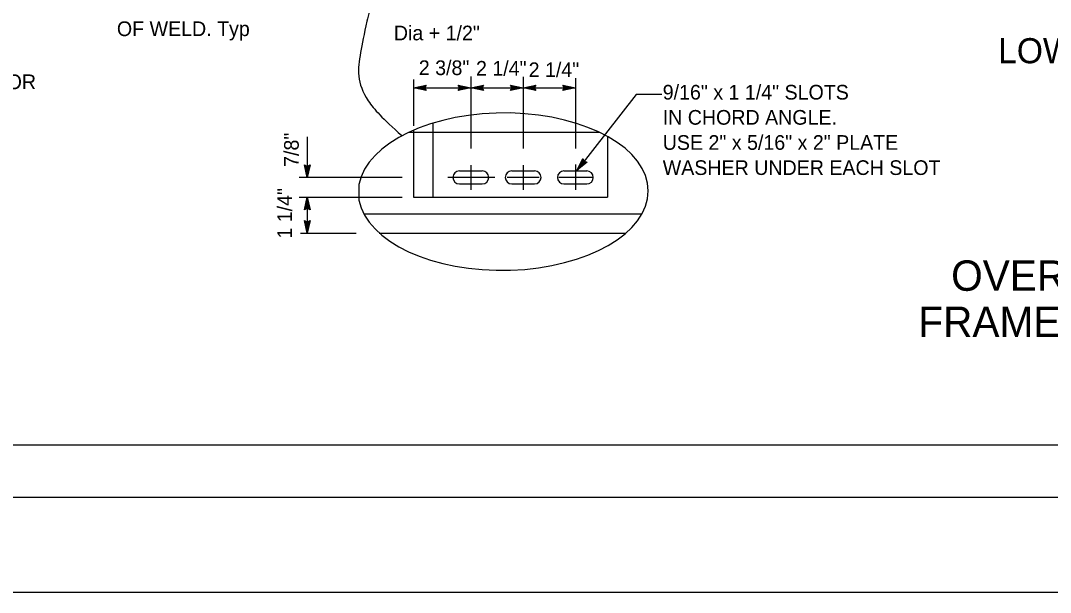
# Model space of a CAD drawing. Extents: x -894 to 866, y -476 to 714.
# Drawn here: x -43.9 to 447.8, y -476.4 to -203.5 of the extents above; entities that cross this region are included whole.
import ezdxf

# ---------------------------------------------------------------- set-up
doc = ezdxf.new("R2010")
doc.units = 0
for name, color, linetype in [('1 Control', 7, 'Continuous'), ('10 Sheet Format', 7, 'Continuous'), ('56 Stage 3 Anno', 7, 'Continuous'), ('57 Undefined', 7, 'Continuous'), ('60 Nongeo Data', 7, 'Continuous')]:
    doc.layers.add(name, color=color, linetype=linetype)

msp = doc.modelspace()

# ---------------------------------------------------------------- linework, layer by layer
at = {"layer": '1 Control'}
for p, q in [((171.06, -230.21), (171.06, -264.6)), ((196.02, -230.34), (196.02, -264.6)), ((220.98, -231), (220.98, -264.6)), ((171.06, -272.52), (171.06, -284.23)), ((196.02, -272.49), (196.02, -284.22)), ((220.98, -272.24), (220.98, -284.23)), ((138.2, -278.36), (89.16, -278.36)), ((182.47, -278.36), (160.03, -278.36)), ((203.65, -278.36), (188.41, -278.36)), ((229.01, -278.36), (213.04, -278.36))]:
    msp.add_line(p, q, dxfattribs=at)
at = {"layer": '10 Sheet Format'}
for p, q in [((-813.45, -406.04), (811.55, -406.04)), ((-863.46, -431.04), (836.55, -431.04))]:
    msp.add_line(p, q, dxfattribs=at)
for points in [[(-894.04, 713.56), (865.96, 713.56), (865.96, -476.44), (-894.04, -476.44)], [(-894.04, 713.56), (865.96, 713.56), (865.96, -476.44), (-894.04, -476.44)], [(-863.46, -431.04), (836.55, -431.04), (836.55, 668.96), (-863.46, 668.96)]]:
    msp.add_lwpolyline(points, close=True, dxfattribs=at)
at = {"layer": '56 Stage 3 Anno'}
for p, q in [((143.75, -231.66), (143.75, -253.69)), ((143.75, -235.61), (149.75, -234.28)), ((143.75, -235.61), (171.06, -235.61)), ((149.75, -236.95), (143.75, -235.61)), ((143.75, -235.61), (143.75, -235.61)), ((149.54, -236.59), (145.13, -235.61)), ((145.14, -235.6), (149.52, -234.64)), ((146.52, -235.61), (149.34, -234.98)), ((149.3, -236.23), (146.52, -235.61)), ((147.9, -235.61), (149.11, -235.34)), ((149.13, -235.89), (147.9, -235.61)), ((149.75, -234.28), (148.95, -235.61)), ((148.95, -235.61), (149.75, -236.95)), ((149.75, -234.28), (149.75, -234.28)), ((165.86, -235.61), (165.06, -234.27)), ((165.06, -234.27), (165.06, -234.27)), ((165.06, -234.27), (171.06, -235.61)), ((171.06, -235.61), (165.06, -236.94)), ((165.06, -236.94), (165.86, -235.61)), ((165.28, -234.62), (169.68, -235.61)), ((169.67, -235.61), (165.3, -236.58)), ((168.3, -235.61), (165.47, -236.23)), ((165.51, -234.98), (168.3, -235.61)), ((165.69, -235.33), (166.92, -235.6)), ((166.92, -235.6), (165.71, -235.87)), ((171.06, -235.61), (177.06, -234.28)), ((171.06, -235.61), (196.02, -235.61)), ((177.06, -236.95), (171.06, -235.61)), ((171.06, -235.61), (171.06, -235.61)), ((171.06, -235.61), (171.06, -235.61)), ((176.85, -236.59), (172.44, -235.61)), ((172.45, -235.6), (176.83, -234.64)), ((173.83, -235.61), (176.65, -234.98)), ((176.61, -236.23), (173.83, -235.61)), ((175.21, -235.61), (176.42, -235.34)), ((176.44, -235.89), (175.21, -235.61)), ((177.06, -234.28), (176.26, -235.61)), ((176.26, -235.61), (177.06, -236.95)), ((177.06, -234.28), (177.06, -234.28)), ((190.82, -235.61), (190.02, -234.27)), ((190.02, -234.27), (190.02, -234.27)), ((190.02, -234.27), (196.02, -235.61)), ((196.02, -235.61), (190.02, -236.94)), ((190.02, -236.94), (190.82, -235.61)), ((190.23, -234.62), (194.64, -235.61)), ((194.63, -235.61), (190.25, -236.58)), ((193.25, -235.61), (190.43, -236.23)), ((190.47, -234.98), (193.25, -235.61)), ((190.64, -235.33), (191.87, -235.6)), ((191.87, -235.6), (190.66, -235.87)), ((196.02, -235.61), (202.02, -234.28)), ((196.02, -235.61), (220.98, -235.61)), ((202.02, -236.95), (196.02, -235.61)), ((196.02, -235.61), (196.02, -235.61)), ((196.02, -235.61), (196.02, -235.61)), ((201.8, -236.59), (197.4, -235.61)), ((197.41, -235.6), (201.78, -234.64)), ((198.78, -235.61), (201.6, -234.98)), ((201.57, -236.23), (198.78, -235.61)), ((200.16, -235.61), (201.37, -235.34)), ((201.39, -235.89), (200.16, -235.61)), ((202.02, -234.28), (201.22, -235.61)), ((201.22, -235.61), (202.02, -236.95)), ((202.02, -234.28), (202.02, -234.28)), ((215.78, -235.61), (214.98, -234.27)), ((214.98, -234.27), (214.98, -234.27)), ((214.98, -234.27), (220.98, -235.61)), ((220.98, -235.61), (214.98, -236.94)), ((214.98, -236.94), (215.78, -235.61)), ((215.19, -234.62), (219.6, -235.61)), ((219.58, -235.61), (215.21, -236.58)), ((218.21, -235.61), (215.39, -236.23)), ((215.43, -234.98), (218.21, -235.61)), ((215.6, -235.33), (216.83, -235.6)), ((216.83, -235.6), (215.62, -235.87)), ((220.98, -235.61), (220.98, -235.61)), ((149.75, -236.95), (149.75, -236.95)), ((165.06, -236.94), (165.06, -236.94)), ((177.06, -236.95), (177.06, -236.95)), ((190.02, -236.94), (190.02, -236.94)), ((202.02, -236.95), (202.02, -236.95)), ((214.98, -236.94), (214.98, -236.94)), ((250.03, -238.74), (221.86, -274.96)), ((262.22, -238.74), (250.03, -238.74)), ((92.95, -259.02), (92.95, -278.36)), ((221.86, -274.96), (224.47, -269.39)), ((222.71, -273.85), (224.61, -269.8)), ((223.55, -272.77), (224.78, -270.15)), ((224.47, -269.39), (224.47, -269.39)), ((224.47, -269.39), (225.03, -270.84)), ((92.95, -278.36), (91.62, -272.36)), ((91.62, -272.36), (91.62, -272.36)), ((91.62, -272.36), (92.95, -273.16)), ((92.95, -276.97), (91.98, -272.59)), ((92.95, -275.59), (92.33, -272.77)), ((92.95, -274.21), (92.69, -273)), ((92.95, -273.16), (94.29, -272.36)), ((94.29, -272.36), (92.95, -278.36)), ((93.94, -272.57), (92.95, -276.98)), ((93.58, -272.81), (92.95, -275.59)), ((93.23, -272.98), (92.95, -274.21)), ((94.29, -272.36), (94.29, -272.36)), ((226.58, -271.02), (221.86, -274.96)), ((221.86, -274.96), (221.86, -274.96)), ((226.17, -270.97), (222.71, -273.86)), ((225.74, -270.94), (223.55, -272.77)), ((224.39, -271.68), (224.92, -270.55)), ((225.36, -270.87), (224.39, -271.68)), ((225.03, -270.84), (226.58, -271.02)), ((226.58, -271.02), (226.58, -271.02)), ((92.95, -278.36), (92.95, -278.36)), ((89.16, -287.79), (138.2, -287.79)), ((91.61, -293.79), (92.95, -287.79)), ((91.97, -293.58), (92.95, -289.17)), ((92.95, -287.79), (92.95, -287.79)), ((92.95, -287.79), (94.28, -293.79)), ((92.95, -287.79), (92.95, -304.91)), ((92.96, -289.18), (93.92, -293.56)), ((92.95, -292.99), (91.61, -293.79)), ((91.61, -293.79), (91.61, -293.79)), ((92.33, -293.34), (92.95, -290.56)), ((92.67, -293.17), (92.95, -291.94)), ((92.95, -290.56), (93.58, -293.38)), ((92.95, -291.94), (93.22, -293.15)), ((94.28, -293.79), (92.95, -292.99)), ((94.28, -293.79), (94.28, -293.79)), ((92.95, -304.91), (91.62, -298.91)), ((91.62, -298.91), (91.62, -298.91)), ((91.62, -298.91), (92.95, -299.71)), ((92.95, -303.52), (91.98, -299.14)), ((92.95, -302.14), (92.33, -299.32)), ((92.95, -300.76), (92.69, -299.55)), ((92.95, -299.71), (94.29, -298.91)), ((94.29, -298.91), (92.95, -304.91)), ((93.94, -299.12), (92.95, -303.53)), ((93.58, -299.36), (92.95, -302.14)), ((93.23, -299.53), (92.95, -300.76)), ((94.29, -298.91), (94.29, -298.91)), ((89.66, -304.91), (116.3, -304.91)), ((92.95, -304.91), (92.95, -304.91))]:
    msp.add_line(p, q, dxfattribs=at)
msp.add_lwpolyline([(117.63, -281.71), (117.63, -289.18)], dxfattribs=at)
msp.add_ellipse((186.53, -285.14), major_axis=(69.24, 0.44), ratio=0.542406, start_param=3.23773, end_param=9.321722, dxfattribs=at)
msp.add_open_spline([(132.1, -167.92), (125.12, -190.31), (120.8, -205.13), (118.33, -219.34), (116.48, -229.83), (120.8, -241.56), (128.82, -250.21), (138.11, -258.39)], degree=3, dxfattribs=at)
at = {"layer": '60 Nongeo Data'}
for p, q in [((152.86, -252.47), (152.86, -287.79)), ((141.61, -256.76), (232.31, -256.76)), ((143.75, -255.8), (143.75, -287.79)), ((236.3, -258.81), (236.3, -287.79)), ((165.62, -275.25), (176.51, -275.25)), ((190.57, -275.24), (201.46, -275.24)), ((215.53, -275.25), (226.42, -275.25)), ((165.7, -281.47), (176.51, -281.47)), ((190.65, -281.47), (201.46, -281.47)), ((215.61, -281.47), (226.42, -281.47)), ((143.75, -287.79), (236.3, -287.79)), ((119.98, -295.8), (252.75, -295.8)), ((127.36, -304.91), (245.09, -304.91))]:
    msp.add_line(p, q, dxfattribs=at)
for centre, start, end in [((165.62, -278.36), 90, 270), ((176.51, -278.36), 270, 90), ((190.57, -278.35), 90, 270), ((201.46, -278.35), 270, 90), ((215.53, -278.36), 90, 270), ((226.42, -278.36), 270, 90)]:
    msp.add_arc(centre, 3.11, start, end, dxfattribs=at)

# ---------------------------------------------------------------- texts
at = {"layer": '10 Sheet Format'}
for s, p in [('OVERHEAD SIGNS-TRUSS', (400.4, -332.48)), ('FRAME JUNCTURE DETAILS', (384.7, -354.52))]:
    msp.add_text(s, height=14.5, dxfattribs=at).set_placement(p)
at = {"layer": '57 Undefined'}
for s, height, p in [('OF WELD. Typ', 7, (2.05, -210.91)), ('Dia + 1/2" ', 7, (134.3, -212.94)), ('LOWER CHORD CONNECTION TO POST', 12, (422.84, -223.89)), ('2 3/8"', 7, (146.21, -229.52)), ('2 1/4"', 7, (173.52, -229.8)), ('2 1/4"', 7, (198.66, -230.48)), ('JUNCTURE PLATE. CUT FOR', 7, (-166.05, -236.23)), ('9/16" x 1 1/4" SLOTS', 7, (262.68, -241.2)), ('IN CHORD ANGLE.', 7, (262.68, -253.2)), ('USE 2" x 5/16" x 2" PLATE', 7, (262.68, -265.2)), ('WASHER UNDER EACH SLOT', 7, (262.68, -277.2))]:
    msp.add_text(s, height=height, dxfattribs=at).set_placement(p)
for s, p in [('7/8"', (88.89, -273.35)), ('1 1/4"', (85.65, -307.57))]:
    msp.add_text(s, height=7, rotation=90, dxfattribs=at).set_placement(p)

doc.saveas('drawing.dxf')
